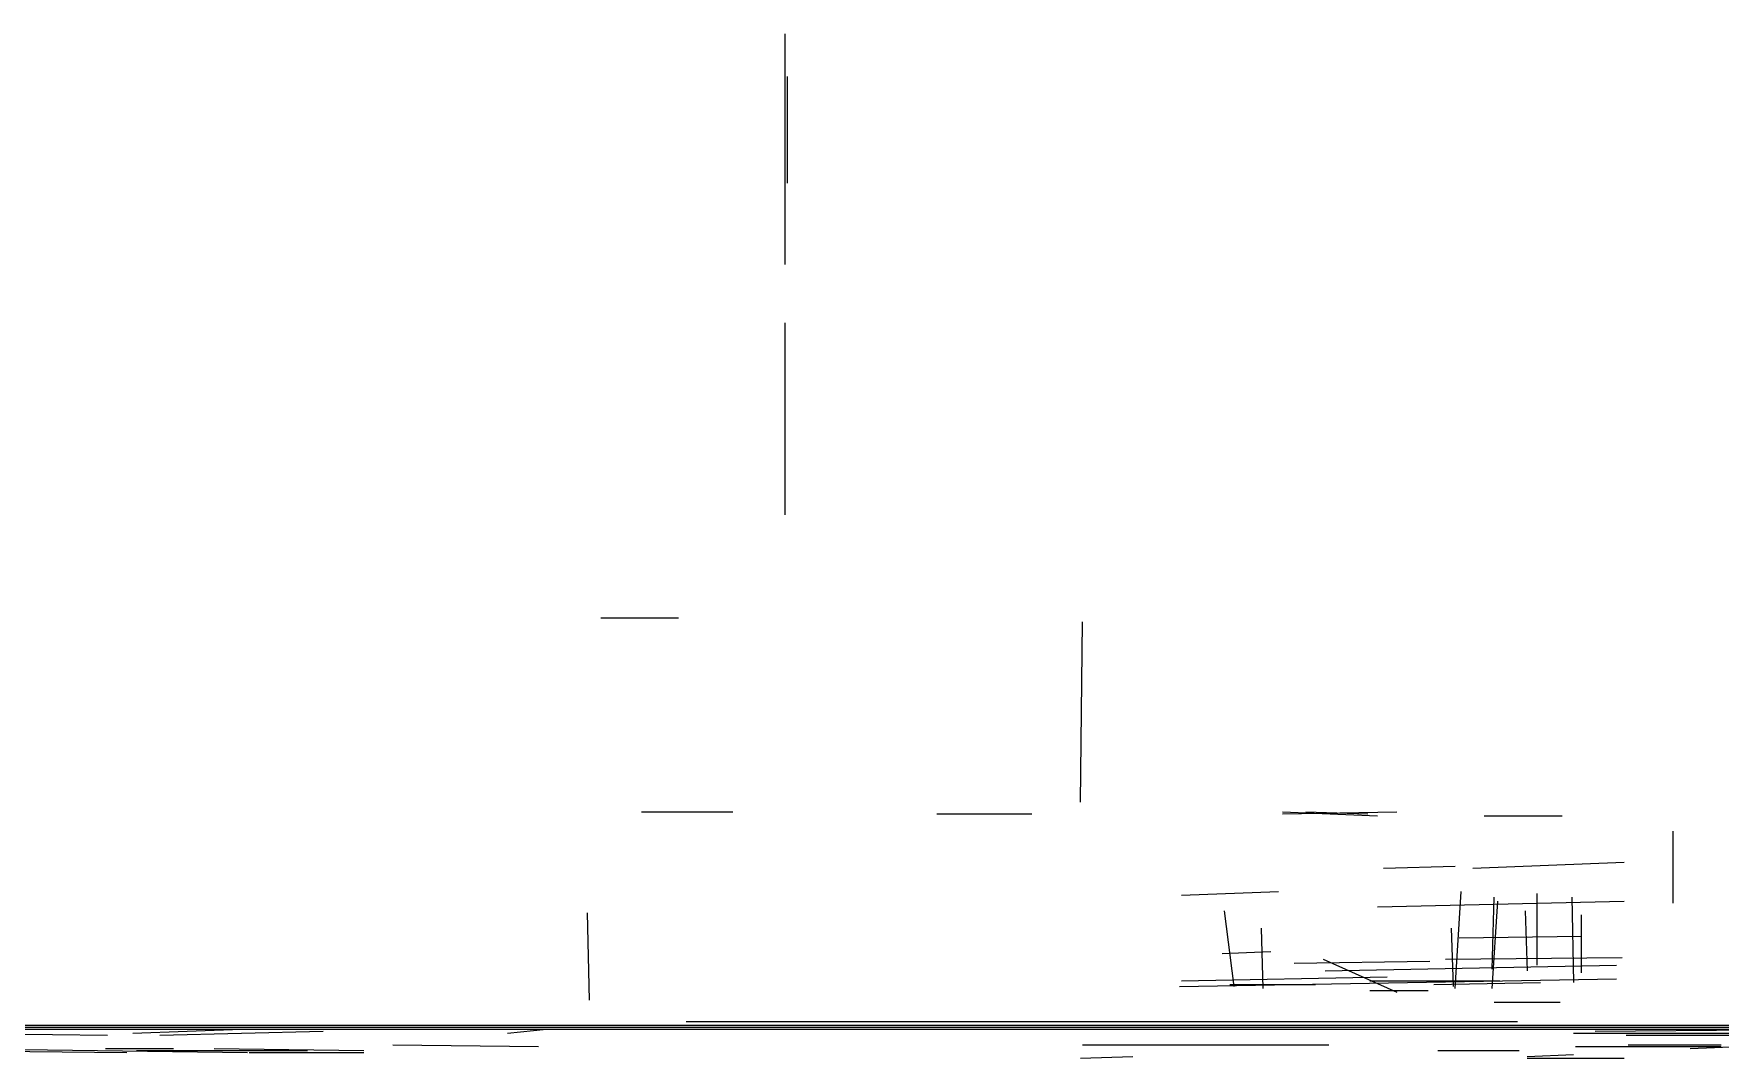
# Model space of a CAD drawing. Header units: metres. Extents: x 0.1 to 46.8, y -33.1 to 0.
# Drawn here: x 13.87 to 22.55, y -5.84 to -0.56 of the extents above; entities that cross this region are included whole.
import ezdxf

# ---------------------------------------------------------------- set-up
doc = ezdxf.new("R2010")
doc.units = ezdxf.units.M
doc.layers.add('Lines', color=7, linetype='Continuous')
doc.layers.add('Walls', color=2, linetype='Continuous')

msp = doc.modelspace()

# ---------------------------------------------------------------- linework, layer by layer
at = {"layer": 'Lines'}
for p, q in [((17.74, -1.75), (17.74, -0.56)), ((17.75, -0.78), (17.75, -1.33)), ((17.74, -3.04), (17.74, -2.05)), ((16.79, -3.57), (17.19, -3.57)), ((19.26, -4.52), (19.27, -3.59)), ((17, -4.57), (17.47, -4.57)), ((18.52, -4.58), (19.01, -4.58)), ((20.3, -4.57), (20.79, -4.59)), ((20.3, -4.58), (20.89, -4.57)), ((20.42, -4.57), (20.74, -4.58)), ((21.34, -4.59), (21.74, -4.59)), ((22.31, -4.67), (22.31, -5.04)), ((20.82, -4.86), (21.19, -4.85)), ((21.28, -4.86), (22.06, -4.83)), ((19.78, -5), (20.28, -4.98)), ((20.79, -5.06), (22.06, -5.03)), ((21.19, -5.48), (21.22, -4.98)), ((21.38, -5.38), (21.39, -5.01)), ((21.38, -5.48), (21.41, -5.03)), ((21.61, -4.99), (21.61, -5.36)), ((21.79, -5.01), (21.8, -5.45)), ((16.72, -5.09), (16.73, -5.54)), ((20, -5.08), (20.05, -5.47)), ((21.55, -5.08), (21.56, -5.39)), ((21.84, -5.4), (21.84, -5.1)), ((20.19, -5.17), (20.2, -5.48)), ((21.17, -5.17), (21.18, -5.47)), ((21.21, -5.22), (21.84, -5.21)), ((19.99, -5.3), (20.24, -5.29)), ((20.36, -5.35), (21.06, -5.34)), ((20.51, -5.33), (20.89, -5.5)), ((20.52, -5.39), (22.02, -5.36)), ((21.14, -5.33), (22.05, -5.32)), ((19.77, -5.47), (22.02, -5.43)), ((19.78, -5.44), (20.84, -5.42)), ((20.03, -5.46), (20.47, -5.46)), ((20.75, -5.44), (21.42, -5.44)), ((21.08, -5.46), (21.63, -5.45)), ((20.75, -5.49), (21.05, -5.49)), ((21.39, -5.55), (21.73, -5.55)), ((9.63, -5.69), (23.99, -5.69)), ((11.42, -5.68), (23.07, -5.68)), ((11.91, -5.67), (22.82, -5.67)), ((12.54, -5.7), (14.25, -5.72)), ((14.38, -5.71), (14.94, -5.69)), ((14.52, -5.72), (15.36, -5.7)), ((16.31, -5.71), (16.51, -5.69)), ((17.23, -5.65), (21.51, -5.65)), ((21.8, -5.71), (35.89, -5.71)), ((21.91, -5.7), (23.04, -5.69)), ((22.07, -5.72), (35.89, -5.72)), ((13.44, -5.79), (14.97, -5.81)), ((13.44, -5.8), (14.35, -5.81)), ((14.24, -5.79), (14.59, -5.79)), ((14.4, -5.8), (15.28, -5.8)), ((14.8, -5.79), (15.57, -5.8)), ((14.98, -5.81), (15.57, -5.81)), ((15.72, -5.77), (16.47, -5.78)), ((19.27, -5.77), (20.54, -5.77)), ((21.1, -5.8), (21.52, -5.8)), ((21.81, -5.78), (22.56, -5.78)), ((22.08, -5.77), (22.56, -5.77)), ((22.4, -5.79), (22.65, -5.78)), ((19.26, -5.84), (19.53, -5.83)), ((21.56, -5.83), (21.8, -5.82)), ((21.56, -5.84), (22.06, -5.84))]:
    msp.add_line(p, q, dxfattribs=at)
at = {"layer": 'Walls'}
for p, q in [((20.3, -4.58), (20.89, -4.57)), ((20.3, -4.58), (20.89, -4.57)), ((21.28, -4.86), (22.06, -4.83)), ((21.28, -4.86), (22.06, -4.83)), ((21.28, -4.86), (22.06, -4.83)), ((21.28, -4.86), (22.06, -4.83)), ((21.28, -4.86), (22.06, -4.83)), ((19.78, -5), (20.28, -4.98)), ((19.78, -5), (20.28, -4.98)), ((19.78, -5), (20.28, -4.98)), ((19.78, -5), (20.28, -4.98)), ((20.79, -5.06), (22.06, -5.03)), ((20.79, -5.06), (22.06, -5.03)), ((20.79, -5.06), (22.06, -5.03)), ((20.79, -5.06), (22.06, -5.03)), ((20.79, -5.06), (22.06, -5.03)), ((20.79, -5.06), (22.06, -5.03)), ((20.79, -5.06), (22.06, -5.03)), ((20.79, -5.06), (22.06, -5.03)), ((21.21, -5.22), (21.84, -5.21)), ((21.21, -5.22), (21.84, -5.21)), ((21.21, -5.22), (21.84, -5.21)), ((21.21, -5.22), (21.84, -5.21)), ((21.21, -5.22), (21.84, -5.21)), ((21.21, -5.22), (21.84, -5.21)), ((21.21, -5.22), (21.84, -5.21)), ((20.36, -5.35), (21.06, -5.34)), ((20.36, -5.35), (21.06, -5.34)), ((20.36, -5.35), (21.06, -5.34)), ((20.36, -5.35), (21.06, -5.34)), ((20.36, -5.35), (21.06, -5.34)), ((20.36, -5.35), (21.06, -5.34)), ((20.36, -5.35), (21.06, -5.34)), ((20.36, -5.35), (21.06, -5.34)), ((20.52, -5.39), (22.02, -5.36)), ((20.52, -5.39), (22.02, -5.36)), ((20.52, -5.39), (22.02, -5.36)), ((20.52, -5.39), (22.02, -5.36)), ((20.52, -5.39), (22.02, -5.36)), ((20.52, -5.39), (22.02, -5.36)), ((20.52, -5.39), (22.02, -5.36)), ((20.52, -5.39), (22.02, -5.36)), ((21.14, -5.33), (22.05, -5.32)), ((21.14, -5.33), (22.05, -5.32)), ((21.14, -5.33), (22.05, -5.32)), ((21.14, -5.33), (22.05, -5.32)), ((21.14, -5.33), (22.05, -5.32)), ((21.14, -5.33), (22.05, -5.32)), ((21.14, -5.33), (22.05, -5.32)), ((21.14, -5.33), (22.05, -5.32)), ((19.77, -5.47), (22.02, -5.43)), ((19.77, -5.47), (22.02, -5.43)), ((19.77, -5.47), (22.02, -5.43)), ((19.77, -5.47), (22.02, -5.43)), ((19.77, -5.47), (22.02, -5.43)), ((19.77, -5.47), (22.02, -5.43)), ((19.77, -5.47), (22.02, -5.43)), ((19.77, -5.47), (22.02, -5.43)), ((19.78, -5.44), (20.84, -5.42)), ((19.78, -5.44), (20.84, -5.42)), ((19.78, -5.44), (20.84, -5.42)), ((19.78, -5.44), (20.84, -5.42)), ((19.78, -5.44), (20.84, -5.42)), ((20.75, -5.44), (21.42, -5.44)), ((20.75, -5.44), (21.42, -5.44)), ((20.75, -5.44), (21.42, -5.44)), ((20.75, -5.44), (21.42, -5.44)), ((20.75, -5.44), (21.42, -5.44)), ((20.75, -5.44), (21.42, -5.44)), ((20.75, -5.44), (21.42, -5.44)), ((20.75, -5.44), (21.42, -5.44)), ((21.08, -5.46), (21.63, -5.45)), ((21.08, -5.46), (21.63, -5.45)), ((21.08, -5.46), (21.63, -5.45)), ((21.08, -5.46), (21.63, -5.45)), ((21.08, -5.46), (21.63, -5.45)), ((21.08, -5.46), (21.63, -5.45)), ((21.08, -5.46), (21.63, -5.45)), ((21.08, -5.46), (21.63, -5.45)), ((9.63, -5.69), (23.99, -5.69)), ((9.63, -5.69), (23.99, -5.69)), ((9.63, -5.69), (23.99, -5.69)), ((11.42, -5.68), (23.07, -5.68)), ((11.91, -5.67), (22.82, -5.67)), ((12.54, -5.7), (14.25, -5.72)), ((12.54, -5.7), (14.25, -5.72)), ((14.38, -5.71), (14.94, -5.69)), ((14.38, -5.71), (14.94, -5.69)), ((14.38, -5.71), (14.94, -5.69)), ((14.38, -5.71), (14.94, -5.69)), ((14.38, -5.71), (14.94, -5.69)), ((14.38, -5.71), (14.94, -5.69)), ((14.52, -5.72), (15.36, -5.7)), ((14.52, -5.72), (15.36, -5.7)), ((14.52, -5.72), (15.36, -5.7)), ((14.52, -5.72), (15.36, -5.7)), ((17.23, -5.65), (21.51, -5.65)), ((21.8, -5.71), (35.89, -5.71)), ((21.8, -5.71), (35.89, -5.71)), ((21.91, -5.7), (23.04, -5.69)), ((21.91, -5.7), (23.04, -5.69)), ((21.91, -5.7), (23.04, -5.69)), ((22.07, -5.72), (35.89, -5.72)), ((22.07, -5.72), (35.89, -5.72)), ((13.44, -5.79), (14.97, -5.81)), ((13.44, -5.79), (14.97, -5.81)), ((13.44, -5.79), (14.97, -5.81)), ((13.44, -5.79), (14.97, -5.81)), ((13.44, -5.8), (14.35, -5.81)), ((13.44, -5.8), (14.35, -5.81)), ((13.44, -5.8), (14.35, -5.81)), ((13.44, -5.8), (14.35, -5.81)), ((14.4, -5.8), (15.28, -5.8)), ((14.4, -5.8), (15.28, -5.8)), ((14.4, -5.8), (15.28, -5.8)), ((14.4, -5.8), (15.28, -5.8)), ((14.8, -5.79), (15.57, -5.8)), ((14.8, -5.79), (15.57, -5.8)), ((14.8, -5.79), (15.57, -5.8)), ((14.98, -5.81), (15.57, -5.81)), ((14.98, -5.81), (15.57, -5.81)), ((14.98, -5.81), (15.57, -5.81)), ((15.72, -5.77), (16.47, -5.78)), ((19.27, -5.77), (20.54, -5.77)), ((19.27, -5.77), (20.54, -5.77)), ((19.27, -5.77), (20.54, -5.77)), ((21.81, -5.78), (22.56, -5.78)), ((21.81, -5.78), (22.56, -5.78)), ((21.81, -5.78), (22.56, -5.78)), ((21.56, -5.84), (22.06, -5.84)), ((21.56, -5.84), (22.06, -5.84)), ((21.56, -5.84), (22.06, -5.84)), ((21.56, -5.84), (22.06, -5.84)), ((21.56, -5.84), (22.06, -5.84)), ((21.56, -5.84), (22.06, -5.84))]:
    msp.add_line(p, q, dxfattribs=at)

doc.saveas('drawing.dxf')
